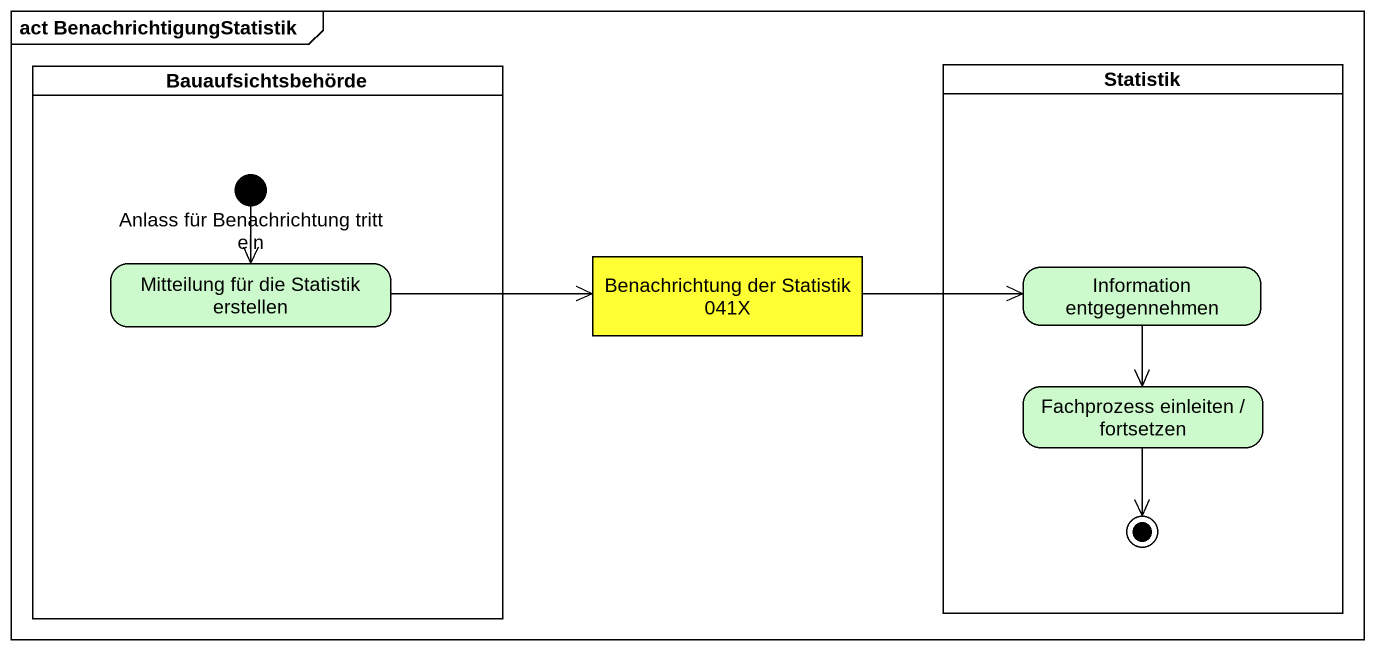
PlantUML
@startuml
mainframe act BenachrichtigungStatistik
hide empty description
state Bauaufsichtsbehörde <<partition>> {
  state "Anlass für Benachrichtung tritt ein" as Anlass_für_Benachrichtung <<start>>
  state "Mitteilung für die Statistik erstellen" as Mitteilung_für_die #CCFACC
}
state Statistik <<partition>> {
  state "Information entgegennehmen" as Information_entgegennehmen #CCFACC
  state "Fachprozess einleiten / fortsetzen" as Fachprozess_einleiten #CCFACC
  Fachprozess_einleiten --> [*]
}
state "Benachrichtung der Statistik 041X" as Benachrichtung_der <<object>> #FFFF33
Anlass_für_Benachrichtung --> Mitteilung_für_die
Mitteilung_für_die -right-> Benachrichtung_der
Benachrichtung_der -right-> Information_entgegennehmen
Information_entgegennehmen --> Fachprozess_einleiten
@enduml
